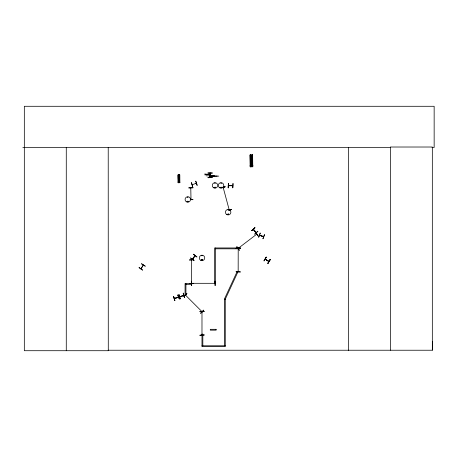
<?xml version="1.0" encoding="UTF-8"?>
<svg xmlns="http://www.w3.org/2000/svg" width="457" height="457" viewBox="0 0 457 457"><rect width="100%" height="100%" fill="white"/><g stroke="black" fill="none" stroke-linecap="round" stroke-linejoin="round"><path stroke-width="0.69" d="M432.014 147.491L434.15 147.491L434.15 106.287L24.324 106.287L24.324 350.713L108.286 350.713L108.229 350.233L432.328 350.233L432.391 341.396M238.56 248.1L238.177 248.397L238.651 248.22M238.166 271.618L238.211 248.345L256.754 234.195M238.617 248.271L238.291 248.528L238.594 248.294M256.428 234.418L256.811 234.338L256.371 234.447M268.527 261.284L268.83 261.45M185.508 295.239L185.725 295.451M201.983 312.085L201.697 311.366L202.154 311.994M202.154 311.691L201.697 311.434M191.672 260.062L191.626 260.456M214.573 283.489L214.967 283.311L191.58 283.311M238.388 248.414L238.171 248.717M187.57 197.196L188.016 197.076L187.69 197.401M188.095 201.583C187.45 200.577 187.621 202.257 187.993 201.686M188.187 201.606C187.376 199.972 187.41 203.039 188.187 201.4M201.783 255.646L202.228 255.526L201.834 255.754M214.767 183.086L215.201 183.268L214.807 183.04M214.71 187.376C215.31 188.535 215.27 186.382 214.744 187.524M215.39 187.456C214.013 188.752 215.27 185.862 215.276 187.736M220.64 187.456C221.891 186.319 221.062 188.547 220.72 187.65M220.765 187.456C221.548 186.473 221.199 188.518 220.811 187.387M228.38 209.997L227.94 209.814L228.334 210.043M228.443 214.242C227.563 215.041 228.163 213.465 228.374 214.11M192.174 184.628L192.608 184.685M178.419 297.039L174.283 298.41L174.768 298.461M195.962 183.525L196.31 183.234L192.203 184.777M177.956 297.193L178.447 297.239M253.338 229.391L256.131 232.682M255.851 232.39L256.24 232.579L253.229 229.385M256.217 232.522L253.458 229.271L253.698 229.523M222.999 187.404L223.273 187.833L223.147 187.364M229.054 209.992L229.106 209.5M191.449 260.062L191.454 260.364M238.388 248.717L238.383 248.38M185.473 295.142L201.983 311.645L201.983 346.64L225.272 346.64L225.272 299.204L238 271.721L237.229 271.367L224.507 298.844L225.272 299.204L224.427 299.204L224.427 345.789M258.611 237.16L260.153 233.076M258.782 237.223L260.307 233.127M262.992 238.788L264.483 234.687M178.447 297.221L174.425 298.592M180.132 296.622L179.698 296.564M183.348 295.382L183.663 295.228M183.76 295.416L179.692 296.793L183.743 295.456M190.775 187.924L190.997 199.378M201.646 259.85C203.165 258.839 201.606 261.484 201.743 259.673M228.511 214.453C228.266 212.682 227.186 215.453 228.529 214.344M251.601 166.12L251.35 166.594M191.626 283.311L191.626 260.016M238.188 248.334L238.217 248.808L238.354 248.477M192.3 259.056L195.042 255.657M228.397 185.565L232.767 185.713L228.38 185.765M266.22 257.102L264.055 260.901L266.203 257.091M264.003 260.867L266.357 257.188M270.11 259.587L267.939 263.381L270.087 259.57M267.785 263.283L270.138 259.605M267.922 263.375L270.276 259.69M139.082 267.579L142.624 270.144L139.071 267.602M141.596 263.712L145.246 266.105M140.973 268.819L143.338 265.203M228.928 209.614L229.22 209.934L223.159 187.404L223.29 187.81M221.234 183.314L220.857 183.029L221.251 183.257M202.205 260.136C201.96 258.811 201.691 261.056 202.251 259.822M192.454 259.21L195.162 255.749L192.483 259.176M194.059 260.473L190.506 257.919L194.036 260.496M196.956 256.891L193.545 254.161M192.009 283.477L191.592 283.483M186.907 293.377L183.994 296.639M183.971 296.622L186.89 293.36M203.645 310.109L200.532 313.176M200.692 313.331L203.759 310.223M141.024 268.767L143.23 265.06M259.627 235.127L263.723 236.652L259.53 235.355M191.454 282.929L191.472 283.357L192.02 283.306M251.681 230.671L255 227.832M265.271 258.993L265.5 259.376M228.346 214.584L227.952 214.584M191.5 182.629L192.66 186.844L191.472 182.64M197.03 185.376L195.699 181.218M177.744 295.045L179.367 299.107L177.802 295.022M174.328 298.627L178.493 297.227M179.675 296.827L183.84 295.428M180.115 298.855L178.95 294.634L180.132 298.849M222.108 187.399L225.175 186.804L221.645 187.776M222.159 187.604L225.164 186.747M228.826 210.054L231.293 209.626M229.443 209.946L231.236 209.42M229.488 210.123L231.288 209.609M179.058 182.326L178.995 182.617M215.098 187.833L214.801 187.798M250.105 154.94L252.624 154.9L252.755 166.731L250.23 166.765L250.105 154.94L250.282 166.765M250.287 156.14L252.47 156.117M250.293 156.94L252.475 156.917M250.305 158.139L252.493 158.116M250.316 159.207L252.498 159.185M250.327 160.407L252.51 160.384M250.385 165.554L252.572 165.531M250.025 165.908L252.938 165.874M250.025 165.994L252.938 165.965M251.31 166.114L251.653 166.108M179.732 174.814L178.047 174.837L178.139 182.726L179.818 182.703L179.732 174.814L179.704 182.703M178.167 175.637L179.624 175.619M178.173 176.173L179.63 176.156M178.184 176.973L179.641 176.956M178.19 177.682L179.647 177.67M178.196 178.487L179.652 178.47M178.236 181.92L179.692 181.903M177.996 182.149L179.938 182.189M236.103 248.305L240.473 248.065L236.103 248.34M236.103 248.117L240.473 248.088M236.103 248.277L240.473 248.248M236.103 271.749L240.473 271.938L236.103 271.721M214.95 281.204L215.041 285.568M214.527 283.311L214.876 283.289M191.866 283.574L193.734 283.34L189.369 283.614M202.143 334.558L201.983 334.935L202.131 334.495M193.06 187.764L188.69 187.89L193.06 187.753M190.563 199.572L193.06 199.686L190.563 199.686M22.85 147.662L24.324 147.657M24.324 147.491L390.381 147.491M207.946 172.923L212.311 172.94M207.946 173.106L212.311 173.106M205.867 174.254L209.506 174.254L205.867 174.5M209.506 174.317L210.586 174.317M209.506 174.437L210.586 174.437M209.883 175.105L210.369 175.105M209.883 175.288L210.369 175.288M209.883 175.408L210.369 175.408M209.883 175.591L210.369 175.591M206.038 175.814L214.596 175.814M209.997 176.105L218.777 176.111M207.946 177.59L212.311 177.562M207.946 177.756L212.311 177.533M232.767 187.821L233.007 183.457L232.824 187.821M215.441 248.814L238.32 248.814L238.32 247.968L214.59 247.968L214.59 283.197L215.441 283.197L215.441 247.968M185.925 284.351L191.746 284.351L191.746 283.506L185.074 283.506L185.074 295.153L185.925 295.153L185.925 283.506M201.983 334.141L202.828 334.141L202.828 345.789M201.983 345.789L225.272 345.789M191.637 283.477L191.637 282.929M263.569 236.8L259.627 235.304M264.454 234.675L262.935 238.765M268.779 261.444L265.18 259.113L268.91 261.301M268.767 261.467L265.151 259.153M209.974 175.545L209.946 175.162L210.323 175.197M229.02 209.94L228.934 209.569M185.742 295.433L185.525 295.222M201.868 311.257L202.085 311.537M141.499 263.86L145.16 266.242M193.442 254.286L196.841 257.028M253.903 230.214L255.274 231.842M195.847 181.166L197.241 185.302M183.148 293.223L184.542 297.364M178.893 294.656L180.287 298.792M173.574 296.444L174.94 300.592M223.113 187.827L222.999 187.496M252.572 154.9L252.698 166.731M252.475 154.906L252.584 166.731M252.338 154.906L252.384 159.082L252.281 154.906M252.395 160.47L252.453 165.343L252.344 160.47M252.401 165.531L252.413 166.736M252.19 154.906L252.195 159.082M252.264 160.476L252.258 165.343M252.053 154.906L252.178 166.736M252.007 154.906L252.155 166.736M251.876 156.3L251.956 159.082M251.927 160.476L251.973 165.348M251.824 166.742L251.156 166.748M250.876 156.323L250.859 159.105M250.927 160.498L250.927 165.371M250.527 154.934L250.665 166.765M250.562 166.765L250.447 154.934L250.522 166.765M250.27 154.94L250.425 166.765M179.538 174.814L179.687 182.703M179.441 174.814L179.59 182.703M179.344 174.82L179.498 182.709M179.401 182.709L179.253 174.82L179.304 182.709M179.195 182.709L178.75 182.714M178.561 174.831L178.636 182.72M178.458 174.831L178.516 182.726M178.339 174.837L178.453 182.726M178.241 174.837L178.361 182.726M178.173 174.837L178.23 182.726M238.36 271.269L238.211 271.664L238.211 271.269M215.173 281.198L215.201 285.568M432.328 350.233L432.328 147.017L390.381 147.017L390.381 350.233M348.428 147.491L348.428 350.713M228.34 183.457L228.369 187.821M217.155 176.105L209.997 176.151M210.614 173.163L210.591 177.533M210.403 173.163L210.431 177.533M210.369 173.163L210.369 177.533M209.883 173.163L209.854 177.533M209.666 173.163L209.643 177.533M205.867 173.831L205.867 174.922M204.896 173.831L204.896 174.922M108.223 147.491L108.286 350.713M66.276 147.491L66.276 350.713M178.607 177.996C179.018 179.23 179.561 177.11 178.607 177.996M250.944 159.676C251.556 161.521 252.373 158.351 250.944 159.676M254.88 227.695L251.698 230.694L254.88 227.695M257.857 231.225L254.669 234.218L257.851 231.219M236.886 246.729L239.388 250.322L236.88 246.734M255.657 232.379L258.136 235.978L255.64 232.39M173.603 296.433L174.768 300.655L173.603 296.433M183.32 293.166L184.485 297.381L183.32 293.166M193.734 259.736L189.364 259.987L193.734 259.713M191.569 281.204L191.374 285.574L191.569 281.204M204.239 311.343L199.869 311.611L204.239 311.343M204.239 334.97L199.875 335.238L204.239 334.97M228.397 183.457L228.174 187.821L228.397 183.457M216.127 329.308L210.3 329.308L210.3 330.154L216.127 330.154L216.127 329.308M250.847 166.759L250.716 154.934L250.824 166.759M200.663 260.267A2.719 2.719 0 0 0 204.742 257.914A2.719 2.719 0 0 0 200.663 255.554A2.719 2.719 0 0 0 200.663 260.267M186.45 201.823A2.725 2.725 0 0 0 190.535 199.463A2.725 2.725 0 0 0 186.45 197.104A2.725 2.725 0 0 0 186.45 201.823M219.697 187.776A2.731 2.731 0 0 0 223.793 185.416A2.731 2.731 0 0 0 219.697 183.051A2.731 2.731 0 0 0 219.697 187.776M226.781 214.562A2.731 2.731 0 0 0 230.876 212.202A2.731 2.731 0 0 0 226.781 209.837A2.731 2.731 0 0 0 226.781 214.562M213.63 187.776A2.731 2.731 0 0 0 217.726 185.416A2.731 2.731 0 0 0 213.63 183.051A2.731 2.731 0 0 0 213.63 187.776"/></g></svg>
